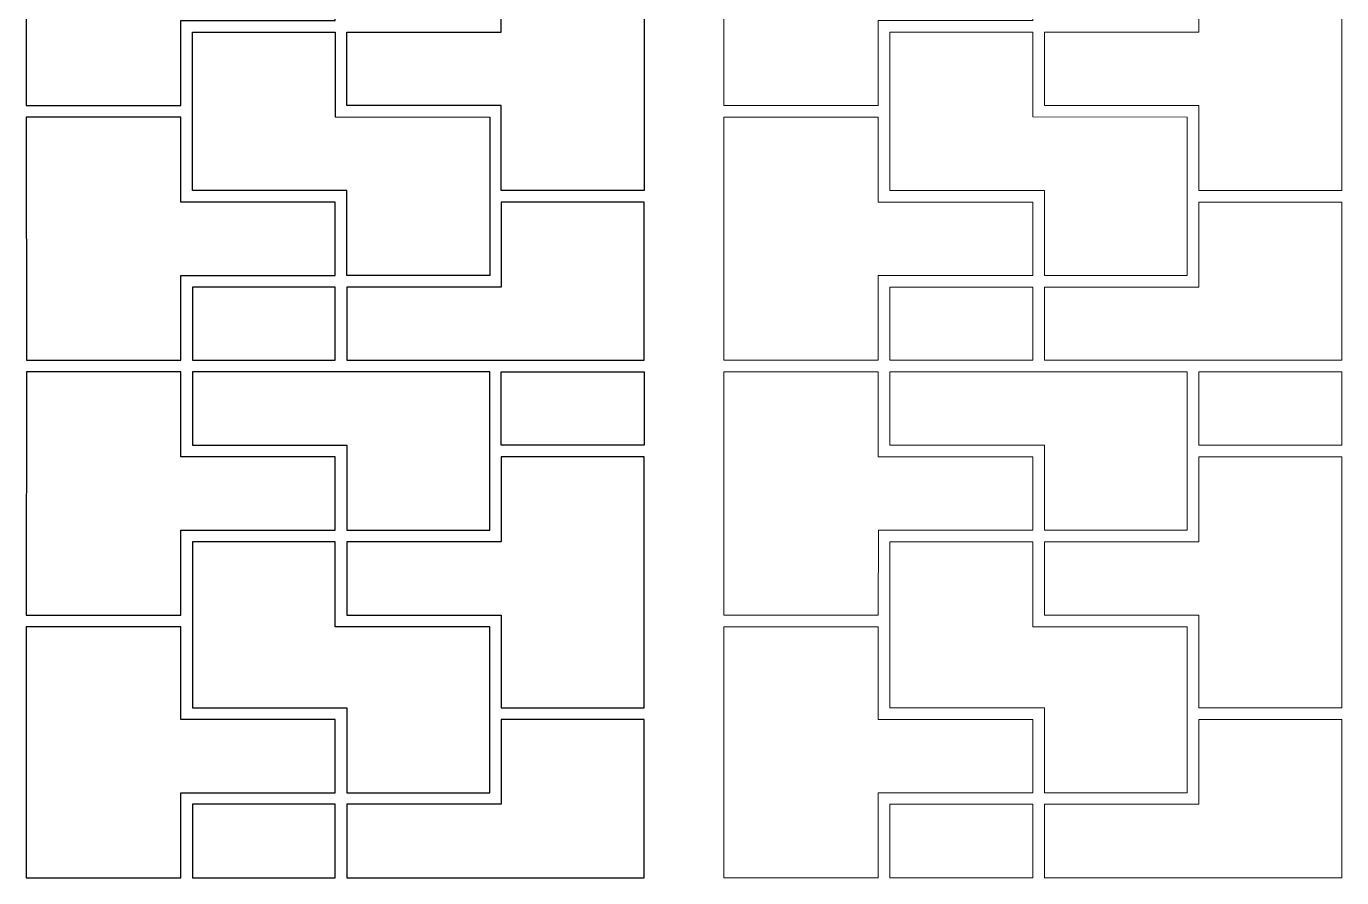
# Model space of a CAD drawing. Header units: centimetres. Extents: x -85 to 85, y -116 to 116.
# Drawn here: x -85.2 to 85.2, y -115.7 to -5.5 of the extents above; entities that cross this region are included whole.
import ezdxf

# ---------------------------------------------------------------- set-up
doc = ezdxf.new("R2010")
doc.units = ezdxf.units.CM
doc.header["$MEASUREMENT"] = 0
doc.layers.add('layer 1', color=7, linetype='Continuous')

msp = doc.modelspace()

# ---------------------------------------------------------------- linework, layer by layer
at = {"layer": 'layer 1', "color": 242}
for points, knots in [([(-85.15557, -15.75313), (-85.15557, -15.75313), (-85.15557, -15.75315), (-85.15557, -15.75315), (-85.15557, -15.75315), (-85.15557, -15.75315), (-85.15557, -15.75313), (-85.15557, -15.75313), (-85.15557, -15.75313), (-85.15557, -15.75313), (-85.15557, 16.7509), (-85.15557, 16.7509), (-85.15557, 16.7509), (-85.15557, 16.7509), (-65.15471, 16.7509), (-65.15471, 16.7509), (-65.15471, 16.7509), (-65.15471, 16.7509), (-65.15471, 5.74215), (-65.15471, 5.74215), (-65.15471, 5.74215), (-65.15471, 5.74215), (-45.15557, 5.74215), (-45.15557, 5.74215), (-45.15557, 5.74215), (-45.15557, 5.74215), (-45.15557, -4.74113), (-45.15557, -4.74113), (-45.15557, -4.74113), (-45.15557, -4.74113), (-45.15557, -4.75113), (-45.15557, -4.75113), (-45.15557, -4.75113), (-45.15557, -4.75113), (-45.15557, -4.75114), (-45.15557, -4.75114), (-45.15557, -4.75114), (-45.15557, -4.75114), (-65.15471, -4.75118), (-65.15471, -4.75118), (-65.15471, -4.75118), (-65.15471, -4.75118), (-65.15471, -15.75313), (-65.15471, -15.75313), (-65.15471, -15.75313), (-65.15471, -15.75313), (-85.14557, -15.75313), (-85.14557, -15.75313), (-85.14557, -15.75313), (-85.14557, -15.75313), (-85.15227, -15.75313), (-85.15227, -15.75313), (-85.15227, -15.75313), (-85.15227, -15.75313), (-85.15557, -15.75313), (-85.15557, -15.75313)], [0, 0, 0, 0, 0.066666667, 0.066666667, 0.066666667, 0.066666667, 0.133333333, 0.133333333, 0.133333333, 0.133333333, 0.2, 0.2, 0.2, 0.2, 0.266666667, 0.266666667, 0.266666667, 0.266666667, 0.333333333, 0.333333333, 0.333333333, 0.333333333, 0.4, 0.4, 0.4, 0.4, 0.466666667, 0.466666667, 0.466666667, 0.466666667, 0.533333333, 0.533333333, 0.533333333, 0.533333333, 0.6, 0.6, 0.6, 0.6, 0.666666667, 0.666666667, 0.666666667, 0.666666667, 0.733333333, 0.733333333, 0.733333333, 0.733333333, 0.8, 0.8, 0.8, 0.8, 0.866666667, 0.866666667, 0.866666667, 0.866666667, 1, 1, 1, 1]), ([(-23.65677, -6.25113), (-23.65677, -6.25113), (-23.65676, -6.25113), (-23.65676, -6.25113), (-23.65676, -6.25113), (-23.65676, -6.25113), (-23.65677, -6.25113), (-23.65677, -6.25113), (-23.65677, -6.25113), (-23.65677, -6.25113), (-43.65557, -6.25113), (-43.65557, -6.25113), (-43.65557, -6.25113), (-43.65557, -6.25113), (-43.65557, -15.75313), (-43.65557, -15.75313), (-43.65557, -15.75313), (-43.65557, -15.75313), (-23.65677, -15.75316), (-23.65677, -15.75316), (-23.65677, -15.75316), (-23.65677, -15.75316), (-23.65677, -26.7647), (-23.65677, -26.7647), (-23.65677, -26.7647), (-23.65677, -26.7647), (-5.15557, -26.7647), (-5.15557, -26.7647), (-5.15557, -26.7647), (-5.15557, -26.7647), (-5.15557, 5.74215), (-5.15557, 5.74215), (-5.15557, 5.74215), (-5.15557, 5.74215), (-23.65677, 5.74215), (-23.65677, 5.74215), (-23.65677, 5.74215), (-23.65677, 5.74215), (-23.65677, -6.25113), (-23.65677, -6.25113)], [0, 0, 0, 0, 0.090909091, 0.090909091, 0.090909091, 0.090909091, 0.181818182, 0.181818182, 0.181818182, 0.181818182, 0.272727273, 0.272727273, 0.272727273, 0.272727273, 0.363636364, 0.363636364, 0.363636364, 0.363636364, 0.454545455, 0.454545455, 0.454545455, 0.454545455, 0.545454545, 0.545454545, 0.545454545, 0.545454545, 0.636363636, 0.636363636, 0.636363636, 0.636363636, 0.727272727, 0.727272727, 0.727272727, 0.727272727, 0.818181818, 0.818181818, 0.818181818, 0.818181818, 1, 1, 1, 1]), ([(-43.65557, -37.76814), (-43.65557, -37.76814), (-25.15677, -37.76814), (-25.15677, -37.76814), (-25.15677, -37.76814), (-25.15677, -37.76814), (-25.15677, -17.25313), (-25.15677, -17.25313), (-25.15677, -17.25313), (-25.15677, -17.25313), (-45.15557, -17.24313), (-45.15557, -17.24313), (-45.15557, -17.24313), (-45.15557, -17.24313), (-45.15557, -6.25114), (-45.15557, -6.25114), (-45.15557, -6.25114), (-45.15557, -6.25114), (-63.65471, -6.25114), (-63.65471, -6.25114), (-63.65471, -6.25114), (-63.65471, -6.25114), (-63.65471, -26.7647), (-63.65471, -26.7647), (-63.65471, -26.7647), (-63.65471, -26.7647), (-43.65557, -26.7647), (-43.65557, -26.7647), (-43.65557, -26.7647), (-43.65557, -26.7647), (-43.65557, -37.76814), (-43.65557, -37.76814)], [0, 0, 0, 0, 0.111111111, 0.111111111, 0.111111111, 0.111111111, 0.222222222, 0.222222222, 0.222222222, 0.222222222, 0.333333333, 0.333333333, 0.333333333, 0.333333333, 0.444444444, 0.444444444, 0.444444444, 0.444444444, 0.555555556, 0.555555556, 0.555555556, 0.555555556, 0.666666667, 0.666666667, 0.666666667, 0.666666667, 0.777777778, 0.777777778, 0.777777778, 0.777777778, 1, 1, 1, 1]), ([(-85.14892, -48.75313), (-85.14892, -48.75313), (-85.15557, -17.25313), (-85.15557, -17.25313), (-85.15557, -17.25313), (-85.15557, -17.25313), (-65.15471, -17.25313), (-65.15471, -17.25313), (-65.15471, -17.25313), (-65.15471, -17.25313), (-65.15471, -28.2647), (-65.15471, -28.2647), (-65.15471, -28.2647), (-65.15471, -28.2647), (-45.15557, -28.2647), (-45.15557, -28.2647), (-45.15557, -28.2647), (-45.15557, -28.2647), (-45.15557, -37.76814), (-45.15557, -37.76814), (-45.15557, -37.76814), (-45.15557, -37.76814), (-65.15471, -37.76814), (-65.15471, -37.76814), (-65.15471, -37.76814), (-65.15471, -37.76814), (-65.15471, -48.75313), (-65.15471, -48.75313), (-65.15471, -48.75313), (-65.15471, -48.75313), (-85.14892, -48.75313), (-85.14892, -48.75313)], [0, 0, 0, 0, 0.111111111, 0.111111111, 0.111111111, 0.111111111, 0.222222222, 0.222222222, 0.222222222, 0.222222222, 0.333333333, 0.333333333, 0.333333333, 0.333333333, 0.444444444, 0.444444444, 0.444444444, 0.444444444, 0.555555556, 0.555555556, 0.555555556, 0.555555556, 0.666666667, 0.666666667, 0.666666667, 0.666666667, 0.777777778, 0.777777778, 0.777777778, 0.777777778, 1, 1, 1, 1]), ([(-23.65677, -28.2647), (-23.65677, -28.2647), (-5.15557, -28.2647), (-5.15557, -28.2647), (-5.15557, -28.2647), (-5.15557, -28.2647), (-5.15557, -48.75313), (-5.15557, -48.75313), (-5.15557, -48.75313), (-5.15557, -48.75313), (-43.65557, -48.75313), (-43.65557, -48.75313), (-43.65557, -48.75313), (-43.65557, -48.75313), (-43.65557, -39.26814), (-43.65557, -39.26814), (-43.65557, -39.26814), (-43.65557, -39.26814), (-23.65677, -39.26814), (-23.65677, -39.26814), (-23.65677, -39.26814), (-23.65677, -39.26814), (-23.65677, -28.2647), (-23.65677, -28.2647)], [0, 0, 0, 0, 0.142857143, 0.142857143, 0.142857143, 0.142857143, 0.285714286, 0.285714286, 0.285714286, 0.285714286, 0.428571429, 0.428571429, 0.428571429, 0.428571429, 0.571428571, 0.571428571, 0.571428571, 0.571428571, 0.714285714, 0.714285714, 0.714285714, 0.714285714, 1, 1, 1, 1]), ([(-45.15557, -48.75314), (-45.15557, -48.75314), (-45.15556, -48.75313), (-45.15556, -48.75313), (-45.15556, -48.75313), (-45.15556, -48.75313), (-45.15557, -48.75313), (-45.15557, -48.75313), (-45.15557, -48.75313), (-45.15557, -48.75313), (-45.15559, -48.75313), (-45.15559, -48.75313), (-45.15559, -48.75313), (-45.15559, -48.75313), (-63.65471, -48.75313), (-63.65471, -48.75313), (-63.65471, -48.75313), (-63.65471, -48.75313), (-63.65472, -39.26814), (-63.65472, -39.26814), (-63.65472, -39.26814), (-63.65472, -39.26814), (-63.65471, -39.26814), (-63.65471, -39.26814), (-63.65471, -39.26814), (-63.65471, -39.26814), (-63.64472, -39.26814), (-63.64472, -39.26814), (-63.64472, -39.26814), (-63.64472, -39.26814), (-45.15557, -39.26814), (-45.15557, -39.26814), (-45.15557, -39.26814), (-45.15557, -39.26814), (-45.15557, -48.74313), (-45.15557, -48.74313), (-45.15557, -48.74313), (-45.15557, -48.74313), (-45.15557, -48.748), (-45.15557, -48.748), (-45.15557, -48.748), (-45.15557, -48.748), (-45.15557, -48.75313), (-45.15557, -48.75313), (-45.15557, -48.75313), (-45.15557, -48.75313), (-45.15557, -48.75314), (-45.15557, -48.75314)], [0, 0, 0, 0, 0.076923077, 0.076923077, 0.076923077, 0.076923077, 0.153846154, 0.153846154, 0.153846154, 0.153846154, 0.230769231, 0.230769231, 0.230769231, 0.230769231, 0.307692308, 0.307692308, 0.307692308, 0.307692308, 0.384615385, 0.384615385, 0.384615385, 0.384615385, 0.461538462, 0.461538462, 0.461538462, 0.461538462, 0.538461538, 0.538461538, 0.538461538, 0.538461538, 0.615384615, 0.615384615, 0.615384615, 0.615384615, 0.692307692, 0.692307692, 0.692307692, 0.692307692, 0.769230769, 0.769230769, 0.769230769, 0.769230769, 0.846153846, 0.846153846, 0.846153846, 0.846153846, 1, 1, 1, 1]), ([(-65.15471, -81.74425), (-65.15471, -81.74425), (-85.15557, -81.7542), (-85.15557, -81.7542), (-85.15557, -81.7542), (-85.15557, -81.7542), (-85.14662, -50.25313), (-85.14662, -50.25313), (-85.14662, -50.25313), (-85.14662, -50.25313), (-65.15471, -50.25313), (-65.15471, -50.25313), (-65.15471, -50.25313), (-65.15471, -50.25313), (-65.15471, -61.2575), (-65.15471, -61.2575), (-65.15471, -61.2575), (-65.15471, -61.2575), (-45.15557, -61.2575), (-45.15557, -61.2575), (-45.15557, -61.2575), (-45.15557, -61.2575), (-45.15557, -70.74552), (-45.15557, -70.74552), (-45.15557, -70.74552), (-45.15557, -70.74552), (-65.14471, -70.75552), (-65.14471, -70.75552), (-65.14471, -70.75552), (-65.14471, -70.75552), (-65.15471, -81.74425), (-65.15471, -81.74425)], [0, 0, 0, 0, 0.111111111, 0.111111111, 0.111111111, 0.111111111, 0.222222222, 0.222222222, 0.222222222, 0.222222222, 0.333333333, 0.333333333, 0.333333333, 0.333333333, 0.444444444, 0.444444444, 0.444444444, 0.444444444, 0.555555556, 0.555555556, 0.555555556, 0.555555556, 0.666666667, 0.666666667, 0.666666667, 0.666666667, 0.777777778, 0.777777778, 0.777777778, 0.777777778, 1, 1, 1, 1]), ([(-43.65557, -70.75552), (-43.65557, -70.75552), (-43.65557, -59.75748), (-43.65557, -59.75748), (-43.65557, -59.75748), (-43.65557, -59.75748), (-63.65471, -59.7575), (-63.65471, -59.7575), (-63.65471, -59.7575), (-63.65471, -59.7575), (-63.64469, -50.25313), (-63.64469, -50.25313), (-63.64469, -50.25313), (-63.64469, -50.25313), (-25.15677, -50.25313), (-25.15677, -50.25313), (-25.15677, -50.25313), (-25.15677, -50.25313), (-25.15677, -70.74552), (-25.15677, -70.74552), (-25.15677, -70.74552), (-25.15677, -70.74552), (-43.65557, -70.75552), (-43.65557, -70.75552)], [0, 0, 0, 0, 0.142857143, 0.142857143, 0.142857143, 0.142857143, 0.285714286, 0.285714286, 0.285714286, 0.285714286, 0.428571429, 0.428571429, 0.428571429, 0.428571429, 0.571428571, 0.571428571, 0.571428571, 0.571428571, 0.714285714, 0.714285714, 0.714285714, 0.714285714, 1, 1, 1, 1]), ([(-5.15557, -50.25312), (-5.15557, -50.25312), (-23.65677, -50.25314), (-23.65677, -50.25314), (-23.65677, -50.25314), (-23.65677, -50.25314), (-23.65677, -59.7575), (-23.65677, -59.7575), (-23.65677, -59.7575), (-23.65677, -59.7575), (-5.15557, -59.75752), (-5.15557, -59.75752), (-5.15557, -59.75752), (-5.15557, -59.75752), (-5.15557, -59.7575), (-5.15557, -59.7575), (-5.15557, -59.7575), (-5.15557, -59.7575), (-5.15557, -59.7475), (-5.15557, -59.7475), (-5.15557, -59.7475), (-5.15557, -59.7475), (-5.15557, -50.25313), (-5.15557, -50.25313), (-5.15557, -50.25313), (-5.15557, -50.25313), (-5.15557, -50.25312), (-5.15557, -50.25312)], [0, 0, 0, 0, 0.125, 0.125, 0.125, 0.125, 0.25, 0.25, 0.25, 0.25, 0.375, 0.375, 0.375, 0.375, 0.5, 0.5, 0.5, 0.5, 0.625, 0.625, 0.625, 0.625, 0.75, 0.75, 0.75, 0.75, 1, 1, 1, 1]), ([(-5.15557, -93.74701), (-5.15557, -93.74701), (-23.65677, -93.74701), (-23.65677, -93.74701), (-23.65677, -93.74701), (-23.65677, -93.74701), (-23.65677, -81.75427), (-23.65677, -81.75427), (-23.65677, -81.75427), (-23.65677, -81.75427), (-43.65557, -81.75426), (-43.65557, -81.75426), (-43.65557, -81.75426), (-43.65557, -81.75426), (-43.65557, -72.25552), (-43.65557, -72.25552), (-43.65557, -72.25552), (-43.65557, -72.25552), (-23.65677, -72.25551), (-23.65677, -72.25551), (-23.65677, -72.25551), (-23.65677, -72.25551), (-23.65677, -61.2575), (-23.65677, -61.2575), (-23.65677, -61.2575), (-23.65677, -61.2575), (-5.15557, -61.2575), (-5.15557, -61.2575), (-5.15557, -61.2575), (-5.15557, -61.2575), (-5.15557, -93.74701), (-5.15557, -93.74701)], [0, 0, 0, 0, 0.111111111, 0.111111111, 0.111111111, 0.111111111, 0.222222222, 0.222222222, 0.222222222, 0.222222222, 0.333333333, 0.333333333, 0.333333333, 0.333333333, 0.444444444, 0.444444444, 0.444444444, 0.444444444, 0.555555556, 0.555555556, 0.555555556, 0.555555556, 0.666666667, 0.666666667, 0.666666667, 0.666666667, 0.777777778, 0.777777778, 0.777777778, 0.777777778, 1, 1, 1, 1]), ([(-63.65471, -72.25552), (-63.65471, -72.25552), (-63.65472, -72.25552), (-63.65472, -72.25552), (-63.65472, -72.25552), (-63.65472, -72.25552), (-63.65471, -72.25552), (-63.65471, -72.25552), (-63.65471, -72.25552), (-63.65471, -72.25552), (-45.15557, -72.25552), (-45.15557, -72.25552), (-45.15557, -72.25552), (-45.15557, -72.25552), (-45.15557, -83.25426), (-45.15557, -83.25426), (-45.15557, -83.25426), (-45.15557, -83.25426), (-25.15677, -83.25425), (-25.15677, -83.25425), (-25.15677, -83.25425), (-25.15677, -83.25425), (-25.15677, -104.74751), (-25.15677, -104.74751), (-25.15677, -104.74751), (-25.15677, -104.74751), (-43.65557, -104.74749), (-43.65557, -104.74749), (-43.65557, -104.74749), (-43.65557, -104.74749), (-43.65557, -93.74701), (-43.65557, -93.74701), (-43.65557, -93.74701), (-43.65557, -93.74701), (-63.65471, -93.74701), (-63.65471, -93.74701), (-63.65471, -93.74701), (-63.65471, -93.74701), (-63.65471, -72.25552), (-63.65471, -72.25552)], [0, 0, 0, 0, 0.090909091, 0.090909091, 0.090909091, 0.090909091, 0.181818182, 0.181818182, 0.181818182, 0.181818182, 0.272727273, 0.272727273, 0.272727273, 0.272727273, 0.363636364, 0.363636364, 0.363636364, 0.363636364, 0.454545455, 0.454545455, 0.454545455, 0.454545455, 0.545454545, 0.545454545, 0.545454545, 0.545454545, 0.636363636, 0.636363636, 0.636363636, 0.636363636, 0.727272727, 0.727272727, 0.727272727, 0.727272727, 0.818181818, 0.818181818, 0.818181818, 0.818181818, 1, 1, 1, 1]), ([(-65.15471, -104.74749), (-65.15471, -104.74749), (-65.15471, -115.74775), (-65.15471, -115.74775), (-65.15471, -115.74775), (-65.15471, -115.74775), (-85.15557, -115.74768), (-85.15557, -115.74768), (-85.15557, -115.74768), (-85.15557, -115.74768), (-85.15557, -83.25426), (-85.15557, -83.25426), (-85.15557, -83.25426), (-85.15557, -83.25426), (-65.15471, -83.25424), (-65.15471, -83.25424), (-65.15471, -83.25424), (-65.15471, -83.25424), (-65.15471, -95.24701), (-65.15471, -95.24701), (-65.15471, -95.24701), (-65.15471, -95.24701), (-45.15557, -95.24701), (-45.15557, -95.24701), (-45.15557, -95.24701), (-45.15557, -95.24701), (-45.15557, -104.7375), (-45.15557, -104.7375), (-45.15557, -104.7375), (-45.15557, -104.7375), (-65.15471, -104.74749), (-65.15471, -104.74749)], [0, 0, 0, 0, 0.111111111, 0.111111111, 0.111111111, 0.111111111, 0.222222222, 0.222222222, 0.222222222, 0.222222222, 0.333333333, 0.333333333, 0.333333333, 0.333333333, 0.444444444, 0.444444444, 0.444444444, 0.444444444, 0.555555556, 0.555555556, 0.555555556, 0.555555556, 0.666666667, 0.666666667, 0.666666667, 0.666666667, 0.777777778, 0.777777778, 0.777777778, 0.777777778, 1, 1, 1, 1]), ([(-43.65557, -106.24749), (-43.65557, -106.24749), (-23.65677, -106.2475), (-23.65677, -106.2475), (-23.65677, -106.2475), (-23.65677, -106.2475), (-23.65677, -95.24701), (-23.65677, -95.24701), (-23.65677, -95.24701), (-23.65677, -95.24701), (-5.15557, -95.24701), (-5.15557, -95.24701), (-5.15557, -95.24701), (-5.15557, -95.24701), (-5.15557, -115.74775), (-5.15557, -115.74775), (-5.15557, -115.74775), (-5.15557, -115.74775), (-43.64557, -115.74775), (-43.64557, -115.74775), (-43.64557, -115.74775), (-43.64557, -115.74775), (-43.65557, -106.24749), (-43.65557, -106.24749)], [0, 0, 0, 0, 0.142857143, 0.142857143, 0.142857143, 0.142857143, 0.285714286, 0.285714286, 0.285714286, 0.285714286, 0.428571429, 0.428571429, 0.428571429, 0.428571429, 0.571428571, 0.571428571, 0.571428571, 0.571428571, 0.714285714, 0.714285714, 0.714285714, 0.714285714, 1, 1, 1, 1]), ([(-63.65471, -106.2475), (-63.65471, -106.2475), (-45.15557, -106.24751), (-45.15557, -106.24751), (-45.15557, -106.24751), (-45.15557, -106.24751), (-45.15557, -115.74775), (-45.15557, -115.74775), (-45.15557, -115.74775), (-45.15557, -115.74775), (-63.64471, -115.74775), (-63.64471, -115.74775), (-63.64471, -115.74775), (-63.64471, -115.74775), (-63.65471, -106.2475), (-63.65471, -106.2475)], [0, 0, 0, 0, 0.2, 0.2, 0.2, 0.2, 0.4, 0.4, 0.4, 0.4, 0.6, 0.6, 0.6, 0.6, 1, 1, 1, 1])]:
    msp.add_open_spline(points, degree=3, knots=knots, dxfattribs=at)
at = {"layer": 'layer 1', "color": 177, "lineweight": 9}
for points, knots in [([(5.15557, -15.75313), (5.15557, -15.75313), (5.15557, -15.75315), (5.15557, -15.75315), (5.15557, -15.75315), (5.15557, -15.75315), (5.15557, -15.75313), (5.15557, -15.75313), (5.15557, -15.75313), (5.15557, -15.75313), (5.15557, 16.7509), (5.15557, 16.7509), (5.15557, 16.7509), (5.15557, 16.7509), (25.15643, 16.7509), (25.15643, 16.7509), (25.15643, 16.7509), (25.15643, 16.7509), (25.15643, 5.74215), (25.15643, 5.74215), (25.15643, 5.74215), (25.15643, 5.74215), (45.15557, 5.74215), (45.15557, 5.74215), (45.15557, 5.74215), (45.15557, 5.74215), (45.15557, -4.74113), (45.15557, -4.74113), (45.15557, -4.74113), (45.15557, -4.74113), (45.15557, -4.75113), (45.15557, -4.75113), (45.15557, -4.75113), (45.15557, -4.75113), (45.15557, -4.75114), (45.15557, -4.75114), (45.15557, -4.75114), (45.15557, -4.75114), (25.15643, -4.75118), (25.15643, -4.75118), (25.15643, -4.75118), (25.15643, -4.75118), (25.15643, -15.75313), (25.15643, -15.75313), (25.15643, -15.75313), (25.15643, -15.75313), (5.16557, -15.75313), (5.16557, -15.75313), (5.16557, -15.75313), (5.16557, -15.75313), (5.15887, -15.75313), (5.15887, -15.75313), (5.15887, -15.75313), (5.15887, -15.75313), (5.15557, -15.75313), (5.15557, -15.75313)], [0, 0, 0, 0, 0.066666667, 0.066666667, 0.066666667, 0.066666667, 0.133333333, 0.133333333, 0.133333333, 0.133333333, 0.2, 0.2, 0.2, 0.2, 0.266666667, 0.266666667, 0.266666667, 0.266666667, 0.333333333, 0.333333333, 0.333333333, 0.333333333, 0.4, 0.4, 0.4, 0.4, 0.466666667, 0.466666667, 0.466666667, 0.466666667, 0.533333333, 0.533333333, 0.533333333, 0.533333333, 0.6, 0.6, 0.6, 0.6, 0.666666667, 0.666666667, 0.666666667, 0.666666667, 0.733333333, 0.733333333, 0.733333333, 0.733333333, 0.8, 0.8, 0.8, 0.8, 0.866666667, 0.866666667, 0.866666667, 0.866666667, 1, 1, 1, 1]), ([(66.65437, -6.25113), (66.65437, -6.25113), (66.65438, -6.25113), (66.65438, -6.25113), (66.65438, -6.25113), (66.65438, -6.25113), (66.65437, -6.25113), (66.65437, -6.25113), (66.65437, -6.25113), (66.65437, -6.25113), (46.65557, -6.25113), (46.65557, -6.25113), (46.65557, -6.25113), (46.65557, -6.25113), (46.65557, -15.75313), (46.65557, -15.75313), (46.65557, -15.75313), (46.65557, -15.75313), (66.65437, -15.75316), (66.65437, -15.75316), (66.65437, -15.75316), (66.65437, -15.75316), (66.65437, -26.7647), (66.65437, -26.7647), (66.65437, -26.7647), (66.65437, -26.7647), (85.15557, -26.7647), (85.15557, -26.7647), (85.15557, -26.7647), (85.15557, -26.7647), (85.15557, 5.74215), (85.15557, 5.74215), (85.15557, 5.74215), (85.15557, 5.74215), (66.65437, 5.74215), (66.65437, 5.74215), (66.65437, 5.74215), (66.65437, 5.74215), (66.65437, -6.25113), (66.65437, -6.25113)], [0, 0, 0, 0, 0.090909091, 0.090909091, 0.090909091, 0.090909091, 0.181818182, 0.181818182, 0.181818182, 0.181818182, 0.272727273, 0.272727273, 0.272727273, 0.272727273, 0.363636364, 0.363636364, 0.363636364, 0.363636364, 0.454545455, 0.454545455, 0.454545455, 0.454545455, 0.545454545, 0.545454545, 0.545454545, 0.545454545, 0.636363636, 0.636363636, 0.636363636, 0.636363636, 0.727272727, 0.727272727, 0.727272727, 0.727272727, 0.818181818, 0.818181818, 0.818181818, 0.818181818, 1, 1, 1, 1]), ([(46.65557, -37.76814), (46.65557, -37.76814), (65.15437, -37.76814), (65.15437, -37.76814), (65.15437, -37.76814), (65.15437, -37.76814), (65.15437, -17.25313), (65.15437, -17.25313), (65.15437, -17.25313), (65.15437, -17.25313), (45.15557, -17.24313), (45.15557, -17.24313), (45.15557, -17.24313), (45.15557, -17.24313), (45.15557, -6.25114), (45.15557, -6.25114), (45.15557, -6.25114), (45.15557, -6.25114), (26.65643, -6.25114), (26.65643, -6.25114), (26.65643, -6.25114), (26.65643, -6.25114), (26.65643, -26.7647), (26.65643, -26.7647), (26.65643, -26.7647), (26.65643, -26.7647), (46.65557, -26.7647), (46.65557, -26.7647), (46.65557, -26.7647), (46.65557, -26.7647), (46.65557, -37.76814), (46.65557, -37.76814)], [0, 0, 0, 0, 0.111111111, 0.111111111, 0.111111111, 0.111111111, 0.222222222, 0.222222222, 0.222222222, 0.222222222, 0.333333333, 0.333333333, 0.333333333, 0.333333333, 0.444444444, 0.444444444, 0.444444444, 0.444444444, 0.555555556, 0.555555556, 0.555555556, 0.555555556, 0.666666667, 0.666666667, 0.666666667, 0.666666667, 0.777777778, 0.777777778, 0.777777778, 0.777777778, 1, 1, 1, 1]), ([(5.16222, -48.75313), (5.16222, -48.75313), (5.15557, -17.25313), (5.15557, -17.25313), (5.15557, -17.25313), (5.15557, -17.25313), (25.15643, -17.25313), (25.15643, -17.25313), (25.15643, -17.25313), (25.15643, -17.25313), (25.15643, -28.2647), (25.15643, -28.2647), (25.15643, -28.2647), (25.15643, -28.2647), (45.15557, -28.2647), (45.15557, -28.2647), (45.15557, -28.2647), (45.15557, -28.2647), (45.15557, -37.76814), (45.15557, -37.76814), (45.15557, -37.76814), (45.15557, -37.76814), (25.15643, -37.76814), (25.15643, -37.76814), (25.15643, -37.76814), (25.15643, -37.76814), (25.15643, -48.75313), (25.15643, -48.75313), (25.15643, -48.75313), (25.15643, -48.75313), (5.16222, -48.75313), (5.16222, -48.75313)], [0, 0, 0, 0, 0.111111111, 0.111111111, 0.111111111, 0.111111111, 0.222222222, 0.222222222, 0.222222222, 0.222222222, 0.333333333, 0.333333333, 0.333333333, 0.333333333, 0.444444444, 0.444444444, 0.444444444, 0.444444444, 0.555555556, 0.555555556, 0.555555556, 0.555555556, 0.666666667, 0.666666667, 0.666666667, 0.666666667, 0.777777778, 0.777777778, 0.777777778, 0.777777778, 1, 1, 1, 1]), ([(66.65437, -28.2647), (66.65437, -28.2647), (85.15557, -28.2647), (85.15557, -28.2647), (85.15557, -28.2647), (85.15557, -28.2647), (85.15557, -48.75313), (85.15557, -48.75313), (85.15557, -48.75313), (85.15557, -48.75313), (46.65557, -48.75313), (46.65557, -48.75313), (46.65557, -48.75313), (46.65557, -48.75313), (46.65557, -39.26814), (46.65557, -39.26814), (46.65557, -39.26814), (46.65557, -39.26814), (66.65437, -39.26814), (66.65437, -39.26814), (66.65437, -39.26814), (66.65437, -39.26814), (66.65437, -28.2647), (66.65437, -28.2647)], [0, 0, 0, 0, 0.142857143, 0.142857143, 0.142857143, 0.142857143, 0.285714286, 0.285714286, 0.285714286, 0.285714286, 0.428571429, 0.428571429, 0.428571429, 0.428571429, 0.571428571, 0.571428571, 0.571428571, 0.571428571, 0.714285714, 0.714285714, 0.714285714, 0.714285714, 1, 1, 1, 1]), ([(45.15557, -48.75314), (45.15557, -48.75314), (45.15558, -48.75313), (45.15558, -48.75313), (45.15558, -48.75313), (45.15558, -48.75313), (45.15557, -48.75313), (45.15557, -48.75313), (45.15557, -48.75313), (45.15557, -48.75313), (45.15555, -48.75313), (45.15555, -48.75313), (45.15555, -48.75313), (45.15555, -48.75313), (26.65643, -48.75313), (26.65643, -48.75313), (26.65643, -48.75313), (26.65643, -48.75313), (26.65642, -39.26814), (26.65642, -39.26814), (26.65642, -39.26814), (26.65642, -39.26814), (26.65643, -39.26814), (26.65643, -39.26814), (26.65643, -39.26814), (26.65643, -39.26814), (26.66642, -39.26814), (26.66642, -39.26814), (26.66642, -39.26814), (26.66642, -39.26814), (45.15557, -39.26814), (45.15557, -39.26814), (45.15557, -39.26814), (45.15557, -39.26814), (45.15557, -48.74313), (45.15557, -48.74313), (45.15557, -48.74313), (45.15557, -48.74313), (45.15557, -48.748), (45.15557, -48.748), (45.15557, -48.748), (45.15557, -48.748), (45.15557, -48.75313), (45.15557, -48.75313), (45.15557, -48.75313), (45.15557, -48.75313), (45.15557, -48.75314), (45.15557, -48.75314)], [0, 0, 0, 0, 0.076923077, 0.076923077, 0.076923077, 0.076923077, 0.153846154, 0.153846154, 0.153846154, 0.153846154, 0.230769231, 0.230769231, 0.230769231, 0.230769231, 0.307692308, 0.307692308, 0.307692308, 0.307692308, 0.384615385, 0.384615385, 0.384615385, 0.384615385, 0.461538462, 0.461538462, 0.461538462, 0.461538462, 0.538461538, 0.538461538, 0.538461538, 0.538461538, 0.615384615, 0.615384615, 0.615384615, 0.615384615, 0.692307692, 0.692307692, 0.692307692, 0.692307692, 0.769230769, 0.769230769, 0.769230769, 0.769230769, 0.846153846, 0.846153846, 0.846153846, 0.846153846, 1, 1, 1, 1]), ([(25.15643, -81.74425), (25.15643, -81.74425), (5.15557, -81.7542), (5.15557, -81.7542), (5.15557, -81.7542), (5.15557, -81.7542), (5.16452, -50.25313), (5.16452, -50.25313), (5.16452, -50.25313), (5.16452, -50.25313), (25.15643, -50.25313), (25.15643, -50.25313), (25.15643, -50.25313), (25.15643, -50.25313), (25.15643, -61.2575), (25.15643, -61.2575), (25.15643, -61.2575), (25.15643, -61.2575), (45.15557, -61.2575), (45.15557, -61.2575), (45.15557, -61.2575), (45.15557, -61.2575), (45.15557, -70.74552), (45.15557, -70.74552), (45.15557, -70.74552), (45.15557, -70.74552), (25.16643, -70.75552), (25.16643, -70.75552), (25.16643, -70.75552), (25.16643, -70.75552), (25.15643, -81.74425), (25.15643, -81.74425)], [0, 0, 0, 0, 0.111111111, 0.111111111, 0.111111111, 0.111111111, 0.222222222, 0.222222222, 0.222222222, 0.222222222, 0.333333333, 0.333333333, 0.333333333, 0.333333333, 0.444444444, 0.444444444, 0.444444444, 0.444444444, 0.555555556, 0.555555556, 0.555555556, 0.555555556, 0.666666667, 0.666666667, 0.666666667, 0.666666667, 0.777777778, 0.777777778, 0.777777778, 0.777777778, 1, 1, 1, 1]), ([(46.65557, -70.75552), (46.65557, -70.75552), (46.65557, -59.75748), (46.65557, -59.75748), (46.65557, -59.75748), (46.65557, -59.75748), (26.65643, -59.7575), (26.65643, -59.7575), (26.65643, -59.7575), (26.65643, -59.7575), (26.66645, -50.25313), (26.66645, -50.25313), (26.66645, -50.25313), (26.66645, -50.25313), (65.15437, -50.25313), (65.15437, -50.25313), (65.15437, -50.25313), (65.15437, -50.25313), (65.15437, -70.74552), (65.15437, -70.74552), (65.15437, -70.74552), (65.15437, -70.74552), (46.65557, -70.75552), (46.65557, -70.75552)], [0, 0, 0, 0, 0.142857143, 0.142857143, 0.142857143, 0.142857143, 0.285714286, 0.285714286, 0.285714286, 0.285714286, 0.428571429, 0.428571429, 0.428571429, 0.428571429, 0.571428571, 0.571428571, 0.571428571, 0.571428571, 0.714285714, 0.714285714, 0.714285714, 0.714285714, 1, 1, 1, 1]), ([(85.15557, -50.25312), (85.15557, -50.25312), (66.65437, -50.25314), (66.65437, -50.25314), (66.65437, -50.25314), (66.65437, -50.25314), (66.65437, -59.7575), (66.65437, -59.7575), (66.65437, -59.7575), (66.65437, -59.7575), (85.15557, -59.75752), (85.15557, -59.75752), (85.15557, -59.75752), (85.15557, -59.75752), (85.15557, -59.7575), (85.15557, -59.7575), (85.15557, -59.7575), (85.15557, -59.7575), (85.15557, -59.7475), (85.15557, -59.7475), (85.15557, -59.7475), (85.15557, -59.7475), (85.15557, -50.25313), (85.15557, -50.25313), (85.15557, -50.25313), (85.15557, -50.25313), (85.15557, -50.25312), (85.15557, -50.25312)], [0, 0, 0, 0, 0.125, 0.125, 0.125, 0.125, 0.25, 0.25, 0.25, 0.25, 0.375, 0.375, 0.375, 0.375, 0.5, 0.5, 0.5, 0.5, 0.625, 0.625, 0.625, 0.625, 0.75, 0.75, 0.75, 0.75, 1, 1, 1, 1]), ([(85.15557, -93.74701), (85.15557, -93.74701), (66.65437, -93.74701), (66.65437, -93.74701), (66.65437, -93.74701), (66.65437, -93.74701), (66.65437, -81.75427), (66.65437, -81.75427), (66.65437, -81.75427), (66.65437, -81.75427), (46.65557, -81.75426), (46.65557, -81.75426), (46.65557, -81.75426), (46.65557, -81.75426), (46.65557, -72.25552), (46.65557, -72.25552), (46.65557, -72.25552), (46.65557, -72.25552), (66.65437, -72.25551), (66.65437, -72.25551), (66.65437, -72.25551), (66.65437, -72.25551), (66.65437, -61.2575), (66.65437, -61.2575), (66.65437, -61.2575), (66.65437, -61.2575), (85.15557, -61.2575), (85.15557, -61.2575), (85.15557, -61.2575), (85.15557, -61.2575), (85.15557, -93.74701), (85.15557, -93.74701)], [0, 0, 0, 0, 0.111111111, 0.111111111, 0.111111111, 0.111111111, 0.222222222, 0.222222222, 0.222222222, 0.222222222, 0.333333333, 0.333333333, 0.333333333, 0.333333333, 0.444444444, 0.444444444, 0.444444444, 0.444444444, 0.555555556, 0.555555556, 0.555555556, 0.555555556, 0.666666667, 0.666666667, 0.666666667, 0.666666667, 0.777777778, 0.777777778, 0.777777778, 0.777777778, 1, 1, 1, 1]), ([(26.65643, -72.25552), (26.65643, -72.25552), (26.65642, -72.25552), (26.65642, -72.25552), (26.65642, -72.25552), (26.65642, -72.25552), (26.65643, -72.25552), (26.65643, -72.25552), (26.65643, -72.25552), (26.65643, -72.25552), (45.15557, -72.25552), (45.15557, -72.25552), (45.15557, -72.25552), (45.15557, -72.25552), (45.15557, -83.25426), (45.15557, -83.25426), (45.15557, -83.25426), (45.15557, -83.25426), (65.15437, -83.25425), (65.15437, -83.25425), (65.15437, -83.25425), (65.15437, -83.25425), (65.15437, -104.74751), (65.15437, -104.74751), (65.15437, -104.74751), (65.15437, -104.74751), (46.65557, -104.74749), (46.65557, -104.74749), (46.65557, -104.74749), (46.65557, -104.74749), (46.65557, -93.74701), (46.65557, -93.74701), (46.65557, -93.74701), (46.65557, -93.74701), (26.65643, -93.74701), (26.65643, -93.74701), (26.65643, -93.74701), (26.65643, -93.74701), (26.65643, -72.25552), (26.65643, -72.25552)], [0, 0, 0, 0, 0.090909091, 0.090909091, 0.090909091, 0.090909091, 0.181818182, 0.181818182, 0.181818182, 0.181818182, 0.272727273, 0.272727273, 0.272727273, 0.272727273, 0.363636364, 0.363636364, 0.363636364, 0.363636364, 0.454545455, 0.454545455, 0.454545455, 0.454545455, 0.545454545, 0.545454545, 0.545454545, 0.545454545, 0.636363636, 0.636363636, 0.636363636, 0.636363636, 0.727272727, 0.727272727, 0.727272727, 0.727272727, 0.818181818, 0.818181818, 0.818181818, 0.818181818, 1, 1, 1, 1]), ([(25.15643, -104.74749), (25.15643, -104.74749), (25.15643, -115.74775), (25.15643, -115.74775), (25.15643, -115.74775), (25.15643, -115.74775), (5.15557, -115.74768), (5.15557, -115.74768), (5.15557, -115.74768), (5.15557, -115.74768), (5.15557, -83.25426), (5.15557, -83.25426), (5.15557, -83.25426), (5.15557, -83.25426), (25.15643, -83.25424), (25.15643, -83.25424), (25.15643, -83.25424), (25.15643, -83.25424), (25.15643, -95.24701), (25.15643, -95.24701), (25.15643, -95.24701), (25.15643, -95.24701), (45.15557, -95.24701), (45.15557, -95.24701), (45.15557, -95.24701), (45.15557, -95.24701), (45.15557, -104.7375), (45.15557, -104.7375), (45.15557, -104.7375), (45.15557, -104.7375), (25.15643, -104.74749), (25.15643, -104.74749)], [0, 0, 0, 0, 0.111111111, 0.111111111, 0.111111111, 0.111111111, 0.222222222, 0.222222222, 0.222222222, 0.222222222, 0.333333333, 0.333333333, 0.333333333, 0.333333333, 0.444444444, 0.444444444, 0.444444444, 0.444444444, 0.555555556, 0.555555556, 0.555555556, 0.555555556, 0.666666667, 0.666666667, 0.666666667, 0.666666667, 0.777777778, 0.777777778, 0.777777778, 0.777777778, 1, 1, 1, 1]), ([(46.65557, -106.24749), (46.65557, -106.24749), (66.65437, -106.2475), (66.65437, -106.2475), (66.65437, -106.2475), (66.65437, -106.2475), (66.65437, -95.24701), (66.65437, -95.24701), (66.65437, -95.24701), (66.65437, -95.24701), (85.15557, -95.24701), (85.15557, -95.24701), (85.15557, -95.24701), (85.15557, -95.24701), (85.15557, -115.74775), (85.15557, -115.74775), (85.15557, -115.74775), (85.15557, -115.74775), (46.66557, -115.74775), (46.66557, -115.74775), (46.66557, -115.74775), (46.66557, -115.74775), (46.65557, -106.24749), (46.65557, -106.24749)], [0, 0, 0, 0, 0.142857143, 0.142857143, 0.142857143, 0.142857143, 0.285714286, 0.285714286, 0.285714286, 0.285714286, 0.428571429, 0.428571429, 0.428571429, 0.428571429, 0.571428571, 0.571428571, 0.571428571, 0.571428571, 0.714285714, 0.714285714, 0.714285714, 0.714285714, 1, 1, 1, 1]), ([(26.65643, -106.2475), (26.65643, -106.2475), (45.15557, -106.24751), (45.15557, -106.24751), (45.15557, -106.24751), (45.15557, -106.24751), (45.15557, -115.74775), (45.15557, -115.74775), (45.15557, -115.74775), (45.15557, -115.74775), (26.66643, -115.74775), (26.66643, -115.74775), (26.66643, -115.74775), (26.66643, -115.74775), (26.65643, -106.2475), (26.65643, -106.2475)], [0, 0, 0, 0, 0.2, 0.2, 0.2, 0.2, 0.4, 0.4, 0.4, 0.4, 0.6, 0.6, 0.6, 0.6, 1, 1, 1, 1])]:
    msp.add_open_spline(points, degree=3, knots=knots, dxfattribs=at)

doc.saveas('drawing.dxf')
